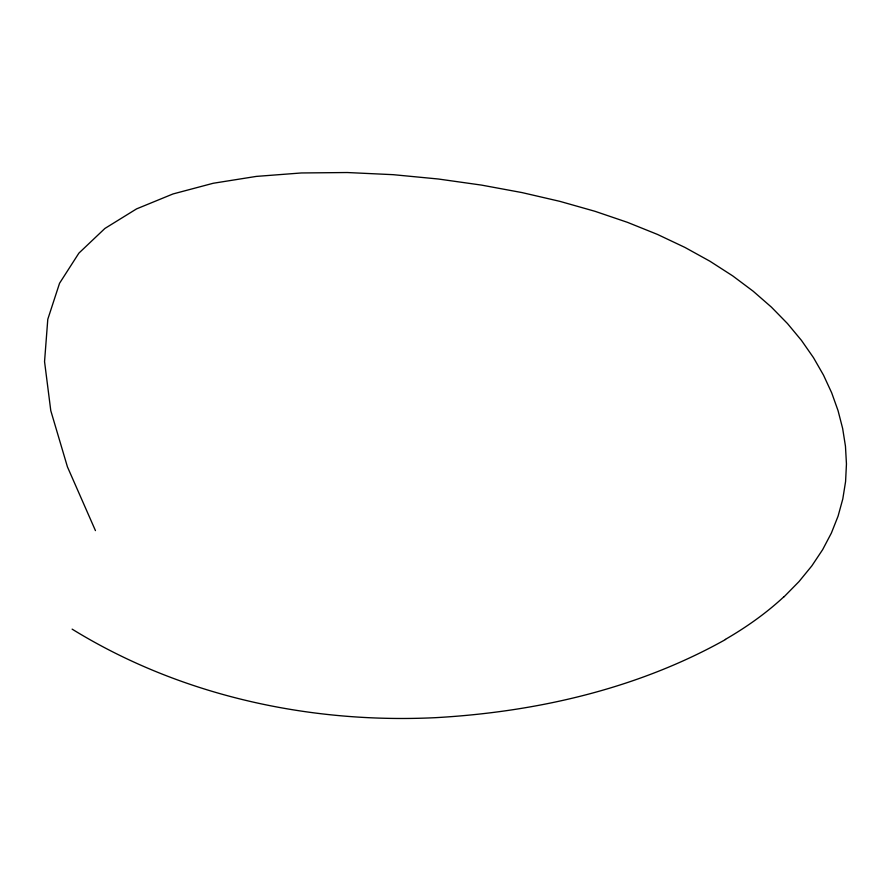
<?xml version="1.0" encoding="UTF-8"?>
<svg xmlns="http://www.w3.org/2000/svg" width="891" height="891" viewBox="0 0 891 891"><rect width="100%" height="100%" fill="white"/><g stroke="black" fill="none" stroke-linecap="round" stroke-linejoin="round"><path stroke-width="1.34" d="M783.924 596.937L798.96 581.634L811.857 565.852L822.649 549.647L831.381 533.052L838.075 516.145L842.797 498.96L845.581 481.541L846.45 463.944L845.459 446.224L842.641 428.426L838.041 410.606L831.682 392.82L823.507 375.133L813.461 357.625L801.466 340.407L787.455 323.533L771.372 307.094L753.14 291.19L732.692 275.876L709.971 261.252L684.901 247.408L657.413 234.4L627.453 222.338L594.954 211.29L559.826 201.344L522.037 192.59L481.485 185.094L438.294 179.002L393.232 174.681L347.256 172.531L301.292 172.965L256.296 176.407L213.216 183.268L172.988 193.96L136.568 208.884L104.893 228.464L78.898 253.122L59.552 283.26L47.791 319.279L44.55 361.623L50.787 410.684L67.438 466.873L95.448 530.613M725.564 639.493C637.388 688.921 536.36 711.92 436.033 717.645C309.634 723.826 180.416 695.86 72.126 629.135M783.746 596.892A383.665 207.38 -3.8 0 1 725.352 639.393"/></g></svg>
